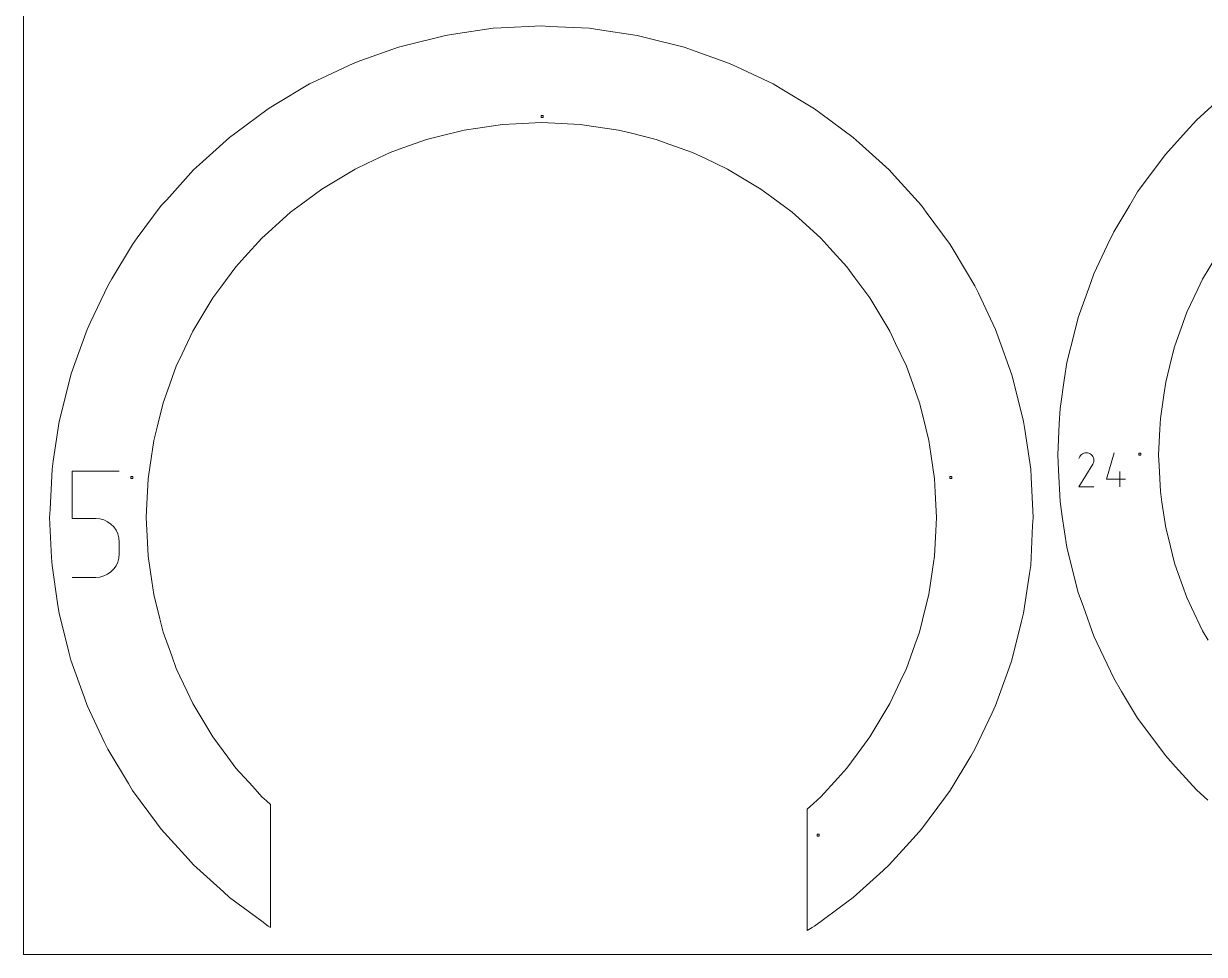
# Model space of a CAD drawing. Header units: centimetres. Extents: x -214 to 137, y -175 to 4.
# Drawn here: x 36.71 to 70.19, y -175.16 to -148.77 of the extents above; entities that cross this region are included whole.
import ezdxf

# ---------------------------------------------------------------- set-up
doc = ezdxf.new("R2010")
doc.units = ezdxf.units.CM
doc.header["$MEASUREMENT"] = 0
doc.layers.add('layer 1', color=7, linetype='Continuous')

msp = doc.modelspace()

# ---------------------------------------------------------------- linework, layer by layer
at = {"layer": 'layer 1', "color": 5, "lineweight": 9}
for points in [[(36.71429, -75.16373), (36.71429, -75.16373), (36.71429, -175.16373), (36.71429, -175.16373)], [(50.02473, -148.89932), (50.02473, -148.89932), (48.8975, -149.06653), (48.8975, -149.06653)], [(50.25276, -148.88812), (50.25276, -148.88812), (50.02473, -148.89932), (50.02473, -148.89932)], [(51.39095, -148.8322), (51.39095, -148.8322), (50.25276, -148.88812), (50.25276, -148.88812)], [(51.61899, -148.84341), (51.61899, -148.84341), (51.39095, -148.8322), (51.39095, -148.8322)], [(52.75726, -148.89933), (52.75726, -148.89933), (51.61899, -148.84341), (51.61899, -148.84341)], [(52.98309, -148.93283), (52.98309, -148.93283), (52.75726, -148.89933), (52.75726, -148.89933)], [(54.11032, -149.10005), (54.11032, -149.10005), (52.98309, -148.93283), (52.98309, -148.93283)], [(48.67167, -149.10003), (48.67167, -149.10003), (47.56626, -149.37692), (47.56626, -149.37692)], [(48.8975, -149.06653), (48.8975, -149.06653), (48.67167, -149.10003), (48.67167, -149.10003)], [(54.33178, -149.15552), (54.33178, -149.15552), (54.11032, -149.10005), (54.11032, -149.10005)], [(55.43718, -149.43242), (55.43718, -149.43242), (54.33178, -149.15552), (54.33178, -149.15552)], [(47.3448, -149.4324), (47.3448, -149.4324), (46.27185, -149.8163), (46.27185, -149.8163)], [(47.56626, -149.37692), (47.56626, -149.37692), (47.3448, -149.4324), (47.3448, -149.4324)], [(55.65214, -149.50933), (55.65214, -149.50933), (55.43718, -149.43242), (55.43718, -149.43242)], [(56.72509, -149.89324), (56.72509, -149.89324), (55.65214, -149.50933), (55.65214, -149.50933)], [(46.05689, -149.89321), (46.05689, -149.89321), (45.02674, -150.38044), (45.02674, -150.38044)], [(46.27185, -149.8163), (46.27185, -149.8163), (46.05689, -149.89321), (46.05689, -149.89321)], [(56.93147, -149.99086), (56.93147, -149.99086), (56.72509, -149.89324), (56.72509, -149.89324)], [(57.96162, -150.47809), (57.96162, -150.47809), (56.93147, -149.99086), (56.93147, -149.99086)], [(44.82035, -150.47805), (44.82035, -150.47805), (43.84292, -151.06391), (43.84292, -151.06391)], [(45.02674, -150.38044), (45.02674, -150.38044), (44.82035, -150.47805), (44.82035, -150.47805)], [(58.15744, -150.59547), (58.15744, -150.59547), (57.96162, -150.47809), (57.96162, -150.47809)], [(59.13486, -151.18132), (59.13486, -151.18132), (58.15744, -150.59547), (58.15744, -150.59547)], [(70.61866, -150.90948), (70.61866, -150.90948), (69.96511, -151.50183), (69.96511, -151.50183)], [(43.6471, -151.18128), (43.6471, -151.18128), (42.73179, -151.86012), (42.73179, -151.86012)], [(43.84292, -151.06391), (43.84292, -151.06391), (43.6471, -151.18128), (43.6471, -151.18128)], [(59.31824, -151.31732), (59.31824, -151.31732), (59.13486, -151.18132), (59.13486, -151.18132)], [(49.58646, -151.72726), (49.58646, -151.72726), (50.29294, -151.62247), (50.29294, -151.62247)], [(50.29294, -151.62247), (50.29294, -151.62247), (50.6776, -151.60357), (50.6776, -151.60357)], [(50.6776, -151.60357), (50.6776, -151.60357), (51.39095, -151.56853), (51.39095, -151.56853)], [(51.4464, -151.37342), (51.4464, -151.37342), (51.38925, -151.37342), (51.38925, -151.37342)], [(51.38925, -151.37342), (51.38925, -151.37342), (51.38925, -151.43057), (51.38925, -151.43057)], [(51.38925, -151.43057), (51.38925, -151.43057), (51.4464, -151.43057), (51.4464, -151.43057)], [(51.39095, -151.56853), (51.39095, -151.56853), (51.77564, -151.58743), (51.77564, -151.58743)], [(51.4464, -151.43057), (51.4464, -151.43057), (51.4464, -151.37342), (51.4464, -151.37342)], [(51.77564, -151.58743), (51.77564, -151.58743), (52.48903, -151.62248), (52.48903, -151.62248)], [(52.48903, -151.62248), (52.48903, -151.62248), (52.86999, -151.67899), (52.86999, -151.67899)], [(60.23354, -151.99616), (60.23354, -151.99616), (59.31824, -151.31732), (59.31824, -151.31732)], [(69.96511, -151.50183), (69.96511, -151.50183), (69.67233, -151.82485), (69.67233, -151.82485)], [(42.73179, -151.86012), (42.73179, -151.86012), (42.54841, -151.99612), (42.54841, -151.99612)], [(48.13911, -152.05089), (48.13911, -152.05089), (48.5127, -151.95731), (48.5127, -151.95731)], [(48.5127, -151.95731), (48.5127, -151.95731), (49.2055, -151.78377), (49.2055, -151.78377)], [(49.2055, -151.78377), (49.2055, -151.78377), (49.58646, -151.72726), (49.58646, -151.72726)], [(52.86999, -151.67899), (52.86999, -151.67899), (53.57647, -151.78379), (53.57647, -151.78379)], [(53.57647, -151.78379), (53.57647, -151.78379), (53.95005, -151.87737), (53.95005, -151.87737)], [(53.95005, -151.87737), (53.95005, -151.87737), (54.64286, -152.05091), (54.64286, -152.05091)], [(69.67233, -151.82485), (69.67233, -151.82485), (69.07998, -152.47841), (69.07998, -152.47841)], [(42.54841, -151.99612), (42.54841, -151.99612), (41.70406, -152.76139), (41.70406, -152.76139)], [(47.10403, -152.42125), (47.10403, -152.42125), (47.46665, -152.2915), (47.46665, -152.2915)], [(47.46665, -152.2915), (47.46665, -152.2915), (48.13911, -152.05089), (48.13911, -152.05089)], [(54.64286, -152.05091), (54.64286, -152.05091), (55.00547, -152.18066), (55.00547, -152.18066)], [(55.00547, -152.18066), (55.00547, -152.18066), (55.67792, -152.42127), (55.67792, -152.42127)], [(60.4027, -152.14948), (60.4027, -152.14948), (60.23354, -151.99616), (60.23354, -151.99616)], [(61.24705, -152.91477), (61.24705, -152.91477), (60.4027, -152.14948), (60.4027, -152.14948)], [(46.45839, -152.72661), (46.45839, -152.72661), (47.10403, -152.42125), (47.10403, -152.42125)], [(55.67792, -152.42127), (55.67792, -152.42127), (56.02607, -152.58594), (56.02607, -152.58594)], [(56.02607, -152.58594), (56.02607, -152.58594), (56.67171, -152.8913), (56.67171, -152.8913)], [(69.07998, -152.47841), (69.07998, -152.47841), (68.82028, -152.82858), (68.82028, -152.82858)], [(41.53489, -152.91472), (41.53489, -152.91472), (40.76961, -153.75908), (40.76961, -153.75908)], [(41.70406, -152.76139), (41.70406, -152.76139), (41.53489, -152.91472), (41.53489, -152.91472)], [(45.49765, -153.25845), (45.49765, -153.25845), (46.11024, -152.89127), (46.11024, -152.89127)], [(46.11024, -152.89127), (46.11024, -152.89127), (46.45839, -152.72661), (46.45839, -152.72661)], [(56.67171, -152.8913), (56.67171, -152.8913), (57.00204, -153.0893), (57.00204, -153.0893)], [(61.40037, -153.08393), (61.40037, -153.08393), (61.24705, -152.91477), (61.24705, -152.91477)], [(68.82028, -152.82858), (68.82028, -152.82858), (68.29484, -153.53705), (68.29484, -153.53705)], [(45.16731, -153.45645), (45.16731, -153.45645), (45.49765, -153.25845), (45.49765, -153.25845)], [(57.00204, -153.0893), (57.00204, -153.0893), (57.61464, -153.45648), (57.61464, -153.45648)], [(62.16565, -153.92829), (62.16565, -153.92829), (61.40037, -153.08393), (61.40037, -153.08393)], [(44.59366, -153.8819), (44.59366, -153.8819), (45.16731, -153.45645), (45.16731, -153.45645)], [(57.61464, -153.45648), (57.61464, -153.45648), (57.92397, -153.6859), (57.92397, -153.6859)], [(68.29484, -153.53705), (68.29484, -153.53705), (68.07072, -153.91099), (68.07072, -153.91099)], [(40.61629, -153.92824), (40.61629, -153.92824), (39.93745, -154.84355), (39.93745, -154.84355)], [(40.76961, -153.75908), (40.76961, -153.75908), (40.61629, -153.92824), (40.61629, -153.92824)], [(44.28432, -154.11132), (44.28432, -154.11132), (44.59366, -153.8819), (44.59366, -153.8819)], [(57.92397, -153.6859), (57.92397, -153.6859), (58.49763, -154.11136), (58.49763, -154.11136)], [(62.30165, -154.11167), (62.30165, -154.11167), (62.16565, -153.92829), (62.16565, -153.92829)], [(68.07072, -153.91099), (68.07072, -153.91099), (67.61725, -154.66755), (67.61725, -154.66755)], [(43.75512, -154.59096), (43.75512, -154.59096), (44.28432, -154.11132), (44.28432, -154.11132)], [(58.49763, -154.11136), (58.49763, -154.11136), (58.78298, -154.36999), (58.78298, -154.36999)], [(62.98048, -155.02698), (62.98048, -155.02698), (62.30165, -154.11167), (62.30165, -154.11167)], [(43.46976, -154.84959), (43.46976, -154.84959), (43.75512, -154.59096), (43.75512, -154.59096)], [(58.78298, -154.36999), (58.78298, -154.36999), (59.31218, -154.84963), (59.31218, -154.84963)], [(39.93745, -154.84355), (39.93745, -154.84355), (39.80145, -155.02692), (39.80145, -155.02692)], [(42.99013, -155.37878), (42.99013, -155.37878), (43.46976, -154.84959), (43.46976, -154.84959)], [(59.31218, -154.84963), (59.31218, -154.84963), (59.57081, -155.13499), (59.57081, -155.13499)], [(67.61725, -154.66755), (67.61725, -154.66755), (67.43085, -155.06165), (67.43085, -155.06165)], [(39.80145, -155.02692), (39.80145, -155.02692), (39.2156, -156.00436), (39.2156, -156.00436)], [(59.57081, -155.13499), (59.57081, -155.13499), (60.05043, -155.66418), (60.05043, -155.66418)], [(63.09785, -155.2228), (63.09785, -155.2228), (62.98048, -155.02698), (62.98048, -155.02698)], [(63.68369, -156.20023), (63.68369, -156.20023), (63.09785, -155.2228), (63.09785, -155.2228)], [(67.43085, -155.06165), (67.43085, -155.06165), (67.05372, -155.85902), (67.05372, -155.85902)], [(42.73149, -155.66414), (42.73149, -155.66414), (42.99013, -155.37878), (42.99013, -155.37878)], [(70.1371, -156.01444), (70.1371, -156.01444), (70.51183, -155.38925), (70.51183, -155.38925)], [(42.30604, -156.2378), (42.30604, -156.2378), (42.73149, -155.66414), (42.73149, -155.66414)], [(60.05043, -155.66418), (60.05043, -155.66418), (60.27985, -155.97352), (60.27985, -155.97352)], [(60.27985, -155.97352), (60.27985, -155.97352), (60.7053, -156.54718), (60.7053, -156.54718)], [(67.05372, -155.85902), (67.05372, -155.85902), (66.90685, -156.2695), (66.90685, -156.2695)], [(39.09822, -156.20018), (39.09822, -156.20018), (38.611, -157.23033), (38.611, -157.23033)], [(39.2156, -156.00436), (39.2156, -156.00436), (39.09822, -156.20018), (39.09822, -156.20018)], [(42.07662, -156.54714), (42.07662, -156.54714), (42.30604, -156.2378), (42.30604, -156.2378)], [(63.78131, -156.40662), (63.78131, -156.40662), (63.68369, -156.20023), (63.68369, -156.20023)], [(66.90685, -156.2695), (66.90685, -156.2695), (66.6097, -157.09999), (66.6097, -157.09999)], [(69.69347, -156.95244), (69.69347, -156.95244), (70.00511, -156.29352), (70.00511, -156.29352)], [(70.00511, -156.29352), (70.00511, -156.29352), (70.1371, -156.01444), (70.1371, -156.01444)], [(41.70945, -157.15974), (41.70945, -157.15974), (42.07662, -156.54714), (42.07662, -156.54714)], [(60.7053, -156.54718), (60.7053, -156.54718), (60.9033, -156.87752), (60.9033, -156.87752)], [(64.26853, -157.43677), (64.26853, -157.43677), (63.78131, -156.40662), (63.78131, -156.40662)], [(60.9033, -156.87752), (60.9033, -156.87752), (61.27047, -157.49011), (61.27047, -157.49011)], [(69.58946, -157.24312), (69.58946, -157.24312), (69.69347, -156.95244), (69.69347, -156.95244)], [(38.611, -157.23033), (38.611, -157.23033), (38.51339, -157.43672), (38.51339, -157.43672)], [(41.51145, -157.49007), (41.51145, -157.49007), (41.70945, -157.15974), (41.70945, -157.15974)], [(66.6097, -157.09999), (66.6097, -157.09999), (66.50377, -157.52288), (66.50377, -157.52288)], [(69.3439, -157.9294), (69.3439, -157.9294), (69.58946, -157.24312), (69.58946, -157.24312)], [(38.51339, -157.43672), (38.51339, -157.43672), (38.12949, -158.50967), (38.12949, -158.50967)], [(41.20609, -158.13571), (41.20609, -158.13571), (41.51145, -157.49007), (41.51145, -157.49007)], [(61.27047, -157.49011), (61.27047, -157.49011), (61.43514, -157.83826), (61.43514, -157.83826)], [(64.34544, -157.65173), (64.34544, -157.65173), (64.26853, -157.43677), (64.26853, -157.43677)], [(64.72934, -158.72468), (64.72934, -158.72468), (64.34544, -157.65173), (64.34544, -157.65173)], [(66.50377, -157.52288), (66.50377, -157.52288), (66.28945, -158.3785), (66.28945, -158.3785)], [(61.43514, -157.83826), (61.43514, -157.83826), (61.74049, -158.4839), (61.74049, -158.4839)], [(69.26889, -158.22887), (69.26889, -158.22887), (69.3439, -157.9294), (69.3439, -157.9294)], [(41.04142, -158.48386), (41.04142, -158.48386), (41.20609, -158.13571), (41.20609, -158.13571)], [(69.09178, -158.93592), (69.09178, -158.93592), (69.26889, -158.22887), (69.26889, -158.22887)], [(38.12949, -158.50967), (38.12949, -158.50967), (38.05257, -158.72463), (38.05257, -158.72463)], [(40.80081, -159.15632), (40.80081, -159.15632), (41.04142, -158.48386), (41.04142, -158.48386)], [(61.74049, -158.4839), (61.74049, -158.4839), (61.87024, -158.84652), (61.87024, -158.84652)], [(66.28945, -158.3785), (66.28945, -158.3785), (66.22548, -158.80975), (66.22548, -158.80975)], [(38.05257, -158.72463), (38.05257, -158.72463), (37.77568, -159.83003), (37.77568, -159.83003)], [(61.87024, -158.84652), (61.87024, -158.84652), (62.11084, -159.51897), (62.11084, -159.51897)], [(64.78482, -158.94614), (64.78482, -158.94614), (64.72934, -158.72468), (64.72934, -158.72468)], [(65.0617, -160.05155), (65.0617, -160.05155), (64.78482, -158.94614), (64.78482, -158.94614)], [(66.22548, -158.80975), (66.22548, -158.80975), (66.09606, -159.68226), (66.09606, -159.68226)], [(69.04648, -159.24131), (69.04648, -159.24131), (69.09178, -158.93592), (69.09178, -158.93592)], [(40.67106, -159.51893), (40.67106, -159.51893), (40.80081, -159.15632), (40.80081, -159.15632)], [(68.93954, -159.96231), (68.93954, -159.96231), (69.04648, -159.24131), (69.04648, -159.24131)], [(40.49753, -160.21174), (40.49753, -160.21174), (40.67106, -159.51893), (40.67106, -159.51893)], [(62.11084, -159.51897), (62.11084, -159.51897), (62.20442, -159.89256), (62.20442, -159.89256)], [(37.77568, -159.83003), (37.77568, -159.83003), (37.72021, -160.0515), (37.72021, -160.0515)], [(62.20442, -159.89256), (62.20442, -159.89256), (62.37795, -160.58537), (62.37795, -160.58537)], [(66.09606, -159.68226), (66.09606, -159.68226), (66.07466, -160.11769), (66.07466, -160.11769)], [(68.92439, -160.27066), (68.92439, -160.27066), (68.93954, -159.96231), (68.93954, -159.96231)], [(37.72021, -160.0515), (37.72021, -160.0515), (37.553, -161.17873), (37.553, -161.17873)], [(40.40395, -160.58533), (40.40395, -160.58533), (40.49753, -160.21174), (40.49753, -160.21174)], [(65.0952, -160.27738), (65.0952, -160.27738), (65.0617, -160.05155), (65.0617, -160.05155)], [(65.2624, -161.4046), (65.2624, -161.4046), (65.0952, -160.27738), (65.0952, -160.27738)], [(66.07466, -160.11769), (66.07466, -160.11769), (66.03139, -160.99868), (66.03139, -160.99868)], [(68.88862, -160.99868), (68.88862, -160.99868), (68.92439, -160.27066), (68.92439, -160.27066)], [(40.29916, -161.29181), (40.29916, -161.29181), (40.40395, -160.58533), (40.40395, -160.58533)], [(62.37795, -160.58537), (62.37795, -160.58537), (62.43446, -160.96633), (62.43446, -160.96633)], [(62.43446, -160.96633), (62.43446, -160.96633), (62.53925, -161.6728), (62.53925, -161.6728)], [(66.03139, -160.99868), (66.03139, -160.99868), (66.05278, -161.43412), (66.05278, -161.43412)], [(68.38486, -160.94628), (68.38486, -160.94628), (68.32771, -160.94628), (68.32771, -160.94628)], [(68.32771, -160.94628), (68.32771, -160.94628), (68.32771, -161.00343), (68.32771, -161.00343)], [(68.32771, -161.00343), (68.32771, -161.00343), (68.38486, -161.00343), (68.38486, -161.00343)], [(68.38486, -161.00343), (68.38486, -161.00343), (68.38486, -160.94628), (68.38486, -160.94628)], [(68.90377, -161.30703), (68.90377, -161.30703), (68.88862, -160.99868), (68.88862, -160.99868)], [(37.553, -161.17873), (37.553, -161.17873), (37.5195, -161.40456), (37.5195, -161.40456)], [(40.24265, -161.67277), (40.24265, -161.67277), (40.29916, -161.29181), (40.29916, -161.29181)], [(68.93954, -162.03505), (68.93954, -162.03505), (68.90377, -161.30703), (68.90377, -161.30703)], [(37.5195, -161.40456), (37.5195, -161.40456), (37.46358, -162.54275), (37.46358, -162.54275)], [(39.80744, -161.61038), (39.80744, -161.61038), (39.75029, -161.61038), (39.75029, -161.61038)], [(39.75029, -161.61038), (39.75029, -161.61038), (39.75029, -161.66753), (39.75029, -161.66753)], [(39.75029, -161.66753), (39.75029, -161.66753), (39.80744, -161.66753), (39.80744, -161.66753)], [(39.80744, -161.66753), (39.80744, -161.66753), (39.80744, -161.61038), (39.80744, -161.61038)], [(40.20761, -162.38611), (40.20761, -162.38611), (40.24265, -161.67277), (40.24265, -161.67277)], [(62.53925, -161.6728), (62.53925, -161.6728), (62.55815, -162.05746), (62.55815, -162.05746)], [(63.03161, -161.61038), (63.03161, -161.61038), (62.97446, -161.61038), (62.97446, -161.61038)], [(62.97446, -161.61038), (62.97446, -161.61038), (62.97446, -161.66753), (62.97446, -161.66753)], [(62.97446, -161.66753), (62.97446, -161.66753), (63.03161, -161.66753), (63.03161, -161.66753)], [(63.03161, -161.66753), (63.03161, -161.66753), (63.03161, -161.61038), (63.03161, -161.61038)], [(65.2736, -161.63263), (65.2736, -161.63263), (65.2624, -161.4046), (65.2624, -161.4046)], [(65.32951, -162.77082), (65.32951, -162.77082), (65.2736, -161.63263), (65.2736, -161.63263)], [(66.05278, -161.43412), (66.05278, -161.43412), (66.09606, -162.31511), (66.09606, -162.31511)], [(62.55815, -162.05746), (62.55815, -162.05746), (62.59319, -162.77081), (62.59319, -162.77081)], [(66.09606, -162.31511), (66.09606, -162.31511), (66.16002, -162.74635), (66.16002, -162.74635)], [(68.98484, -162.34043), (68.98484, -162.34043), (68.93954, -162.03505), (68.93954, -162.03505)], [(69.09179, -163.06143), (69.09179, -163.06143), (68.98484, -162.34043), (68.98484, -162.34043)], [(37.46358, -162.54275), (37.46358, -162.54275), (37.45238, -162.77078), (37.45238, -162.77078)], [(40.18871, -162.77078), (40.18871, -162.77078), (40.20761, -162.38611), (40.20761, -162.38611)], [(37.45238, -162.77078), (37.45238, -162.77078), (37.5083, -163.90897), (37.5083, -163.90897)], [(40.22375, -163.48413), (40.22375, -163.48413), (40.18871, -162.77078), (40.18871, -162.77078)], [(62.59319, -162.77081), (62.59319, -162.77081), (62.57429, -163.15547), (62.57429, -163.15547)], [(65.2624, -164.13704), (65.2624, -164.13704), (65.31831, -162.99885), (65.31831, -162.99885)], [(65.31831, -162.99885), (65.31831, -162.99885), (65.32951, -162.77082), (65.32951, -162.77082)], [(66.16002, -162.74635), (66.16002, -162.74635), (66.28945, -163.61885), (66.28945, -163.61885)], [(62.57429, -163.15547), (62.57429, -163.15547), (62.53925, -163.86882), (62.53925, -163.86882)], [(69.1668, -163.3609), (69.1668, -163.3609), (69.09179, -163.06143), (69.09179, -163.06143)], [(40.24265, -163.86879), (40.24265, -163.86879), (40.22375, -163.48413), (40.22375, -163.48413)], [(66.28945, -163.61885), (66.28945, -163.61885), (66.39538, -164.04175), (66.39538, -164.04175)], [(69.34391, -164.06795), (69.34391, -164.06795), (69.1668, -163.3609), (69.1668, -163.3609)], [(37.5083, -163.90897), (37.5083, -163.90897), (37.5195, -164.137), (37.5195, -164.137)], [(40.34744, -164.57527), (40.34744, -164.57527), (40.24265, -163.86879), (40.24265, -163.86879)], [(62.53925, -163.86882), (62.53925, -163.86882), (62.48274, -164.24978), (62.48274, -164.24978)], [(37.5195, -164.137), (37.5195, -164.137), (37.68671, -165.26422), (37.68671, -165.26422)], [(62.48274, -164.24978), (62.48274, -164.24978), (62.37793, -164.95626), (62.37793, -164.95626)], [(65.2289, -164.36287), (65.2289, -164.36287), (65.2624, -164.13704), (65.2624, -164.13704)], [(66.39538, -164.04175), (66.39538, -164.04175), (66.6097, -164.89737), (66.6097, -164.89737)], [(69.44792, -164.35863), (69.44792, -164.35863), (69.34391, -164.06795), (69.34391, -164.06795)], [(40.40395, -164.95623), (40.40395, -164.95623), (40.34744, -164.57527), (40.34744, -164.57527)], [(65.06168, -165.49009), (65.06168, -165.49009), (65.2289, -164.36287), (65.2289, -164.36287)], [(69.69347, -165.04492), (69.69347, -165.04492), (69.44792, -164.35863), (69.44792, -164.35863)], [(40.57749, -165.64903), (40.57749, -165.64903), (40.40395, -164.95623), (40.40395, -164.95623)], [(62.37793, -164.95626), (62.37793, -164.95626), (62.28436, -165.32984), (62.28436, -165.32984)], [(66.6097, -164.89737), (66.6097, -164.89737), (66.75657, -165.30784), (66.75657, -165.30784)], [(37.68671, -165.26422), (37.68671, -165.26422), (37.72021, -165.49006), (37.72021, -165.49006)], [(62.28436, -165.32984), (62.28436, -165.32984), (62.11082, -166.02265), (62.11082, -166.02265)], [(66.75657, -165.30784), (66.75657, -165.30784), (67.05373, -166.13834), (67.05373, -166.13834)], [(69.82547, -165.324), (69.82547, -165.324), (69.69347, -165.04492), (69.69347, -165.04492)], [(70.13711, -165.98292), (70.13711, -165.98292), (69.82547, -165.324), (69.82547, -165.324)], [(37.72021, -165.49006), (37.72021, -165.49006), (37.9971, -166.59547), (37.9971, -166.59547)], [(40.67107, -166.02262), (40.67107, -166.02262), (40.57749, -165.64903), (40.57749, -165.64903)], [(65.00621, -165.71155), (65.00621, -165.71155), (65.06168, -165.49009), (65.06168, -165.49009)], [(40.91168, -166.69508), (40.91168, -166.69508), (40.67107, -166.02262), (40.67107, -166.02262)], [(62.11082, -166.02265), (62.11082, -166.02265), (61.98107, -166.38526), (61.98107, -166.38526)], [(64.72931, -166.81696), (64.72931, -166.81696), (65.00621, -165.71155), (65.00621, -165.71155)], [(70.29583, -166.24772), (70.29583, -166.24772), (70.13711, -165.98292), (70.13711, -165.98292)], [(67.05373, -166.13834), (67.05373, -166.13834), (67.24013, -166.53244), (67.24013, -166.53244)], [(37.9971, -166.59547), (37.9971, -166.59547), (38.05257, -166.81693), (38.05257, -166.81693)], [(61.98107, -166.38526), (61.98107, -166.38526), (61.74046, -167.05771), (61.74046, -167.05771)], [(67.24013, -166.53244), (67.24013, -166.53244), (67.61726, -167.32981), (67.61726, -167.32981)], [(38.05257, -166.81693), (38.05257, -166.81693), (38.43648, -167.88988), (38.43648, -167.88988)], [(41.04143, -167.05769), (41.04143, -167.05769), (40.91168, -166.69508), (40.91168, -166.69508)], [(64.6524, -167.03192), (64.6524, -167.03192), (64.72931, -166.81696), (64.72931, -166.81696)], [(41.34679, -167.70333), (41.34679, -167.70333), (41.04143, -167.05769), (41.04143, -167.05769)], [(61.74046, -167.05771), (61.74046, -167.05771), (61.5758, -167.40586), (61.5758, -167.40586)], [(64.26849, -168.10487), (64.26849, -168.10487), (64.6524, -167.03192), (64.6524, -167.03192)], [(67.61726, -167.32981), (67.61726, -167.32981), (67.84138, -167.70374), (67.84138, -167.70374)], [(61.5758, -167.40586), (61.5758, -167.40586), (61.27043, -168.0515), (61.27043, -168.0515)], [(38.43648, -167.88988), (38.43648, -167.88988), (38.51339, -168.10484), (38.51339, -168.10484)], [(41.51145, -168.05148), (41.51145, -168.05148), (41.34679, -167.70333), (41.34679, -167.70333)], [(67.84138, -167.70374), (67.84138, -167.70374), (68.29485, -168.46031), (68.29485, -168.46031)], [(38.51339, -168.10484), (38.51339, -168.10484), (39.00062, -169.13499), (39.00062, -169.13499)], [(41.87863, -168.66407), (41.87863, -168.66407), (41.51145, -168.05148), (41.51145, -168.05148)], [(61.27043, -168.0515), (61.27043, -168.0515), (61.07244, -168.38183), (61.07244, -168.38183)], [(63.68365, -169.3414), (63.68365, -169.3414), (64.17087, -168.31125), (64.17087, -168.31125)], [(64.17087, -168.31125), (64.17087, -168.31125), (64.26849, -168.10487), (64.26849, -168.10487)], [(42.07662, -168.99441), (42.07662, -168.99441), (41.87863, -168.66407), (41.87863, -168.66407)], [(61.07244, -168.38183), (61.07244, -168.38183), (60.70526, -168.99443), (60.70526, -168.99443)], [(68.29485, -168.46031), (68.29485, -168.46031), (68.55456, -168.81048), (68.55456, -168.81048)], [(42.50208, -169.56807), (42.50208, -169.56807), (42.07662, -168.99441), (42.07662, -168.99441)], [(60.70526, -168.99443), (60.70526, -168.99443), (60.47584, -169.30376), (60.47584, -169.30376)], [(68.55456, -168.81048), (68.55456, -168.81048), (69.07999, -169.51895), (69.07999, -169.51895)], [(39.00062, -169.13499), (39.00062, -169.13499), (39.09823, -169.34138), (39.09823, -169.34138)], [(39.09823, -169.34138), (39.09823, -169.34138), (39.68409, -170.31881), (39.68409, -170.31881)], [(60.47584, -169.30376), (60.47584, -169.30376), (60.05038, -169.87742), (60.05038, -169.87742)], [(63.56628, -169.53722), (63.56628, -169.53722), (63.68365, -169.3414), (63.68365, -169.3414)], [(42.7315, -169.87741), (42.7315, -169.87741), (42.50208, -169.56807), (42.50208, -169.56807)], [(62.98043, -170.51465), (62.98043, -170.51465), (63.56628, -169.53722), (63.56628, -169.53722)], [(69.07999, -169.51895), (69.07999, -169.51895), (69.37276, -169.84197), (69.37276, -169.84197)], [(43.21113, -170.4066), (43.21113, -170.4066), (42.7315, -169.87741), (42.7315, -169.87741)], [(60.05038, -169.87742), (60.05038, -169.87742), (59.79175, -170.16278), (59.79175, -170.16278)], [(69.37276, -169.84197), (69.37276, -169.84197), (69.96512, -170.49553), (69.96512, -170.49553)], [(39.68409, -170.31881), (39.68409, -170.31881), (39.80146, -170.51463), (39.80146, -170.51463)], [(59.79175, -170.16278), (59.79175, -170.16278), (59.31212, -170.69197), (59.31212, -170.69197)], [(39.80146, -170.51463), (39.80146, -170.51463), (40.4803, -171.42993), (40.4803, -171.42993)], [(43.46977, -170.69196), (43.46977, -170.69196), (43.21113, -170.4066), (43.21113, -170.4066)], [(43.59519, -170.80563), (43.59519, -170.80563), (43.46977, -170.69196), (43.46977, -170.69196)], [(59.31212, -170.69197), (59.31212, -170.69197), (59.10527, -170.87944), (59.10527, -170.87944)], [(62.16559, -171.61333), (62.16559, -171.61333), (62.84443, -170.69803), (62.84443, -170.69803)], [(62.84443, -170.69803), (62.84443, -170.69803), (62.98043, -170.51465), (62.98043, -170.51465)], [(69.96512, -170.49553), (69.96512, -170.49553), (70.28814, -170.78831), (70.28814, -170.78831)], [(43.71433, -170.91361), (43.71433, -170.91361), (43.59519, -170.80563), (43.59519, -170.80563)], [(43.71433, -171.50293), (43.71433, -171.50293), (43.71433, -170.91361), (43.71433, -170.91361)], [(59.10527, -170.87944), (59.10527, -170.87944), (58.92593, -171.04198), (58.92593, -171.04198)], [(58.92593, -171.04198), (58.92593, -171.04198), (58.92593, -171.55688), (58.92593, -171.55688)], [(40.4803, -171.42993), (40.4803, -171.42993), (40.6163, -171.61331), (40.6163, -171.61331)], [(40.6163, -171.61331), (40.6163, -171.61331), (41.38158, -172.45767), (41.38158, -172.45767)], [(43.71433, -172.00481), (43.71433, -172.00481), (43.71433, -171.50293), (43.71433, -171.50293)], [(58.92593, -171.55688), (58.92593, -171.55688), (58.92593, -172.00481), (58.92593, -172.00481)], [(62.01227, -171.78249), (62.01227, -171.78249), (62.16559, -171.61333), (62.16559, -171.61333)], [(43.71432, -173.30858), (43.71432, -173.30858), (43.71433, -172.00481), (43.71433, -172.00481)], [(58.92593, -172.00481), (58.92593, -172.00481), (58.92594, -173.35651), (58.92594, -173.35651)], [(59.26407, -171.75423), (59.26407, -171.75423), (59.20692, -171.75423), (59.20692, -171.75423)], [(59.20692, -171.75423), (59.20692, -171.75423), (59.20692, -171.81138), (59.20692, -171.81138)], [(59.20692, -171.81138), (59.20692, -171.81138), (59.26407, -171.81138), (59.26407, -171.81138)], [(59.26407, -171.81138), (59.26407, -171.81138), (59.26407, -171.75423), (59.26407, -171.75423)], [(61.24698, -172.62684), (61.24698, -172.62684), (62.01227, -171.78249), (62.01227, -171.78249)], [(41.38158, -172.45767), (41.38158, -172.45767), (41.5349, -172.62683), (41.5349, -172.62683)], [(41.5349, -172.62683), (41.5349, -172.62683), (42.37927, -173.39212), (42.37927, -173.39212)], [(61.07782, -172.78016), (61.07782, -172.78016), (61.24698, -172.62684), (61.24698, -172.62684)], [(60.23346, -173.54544), (60.23346, -173.54544), (61.07782, -172.78016), (61.07782, -172.78016)], [(43.71432, -174.40056), (43.71432, -174.40056), (43.71432, -173.30858), (43.71432, -173.30858)], [(58.92594, -173.35651), (58.92594, -173.35651), (58.92594, -174.48546), (58.92594, -174.48546)], [(42.37927, -173.39212), (42.37927, -173.39212), (42.54843, -173.54544), (42.54843, -173.54544)], [(42.54843, -173.54544), (42.54843, -173.54544), (43.46373, -174.22427), (43.46373, -174.22427)], [(59.13478, -174.36028), (59.13478, -174.36028), (60.05008, -173.68144), (60.05008, -173.68144)], [(60.05008, -173.68144), (60.05008, -173.68144), (60.23346, -173.54544), (60.23346, -173.54544)], [(43.46373, -174.22427), (43.46373, -174.22427), (43.64711, -174.36027), (43.64711, -174.36027)], [(43.64711, -174.36027), (43.64711, -174.36027), (43.71432, -174.40056), (43.71432, -174.40056)], [(59.07026, -174.39895), (59.07026, -174.39895), (59.13478, -174.36028), (59.13478, -174.36028)], [(58.92594, -174.48546), (58.92594, -174.48546), (59.07026, -174.39895), (59.07026, -174.39895)], [(36.71429, -175.16373), (36.71429, -175.16373), (136.71429, -175.16373), (136.71429, -175.16373)]]:
    msp.add_open_spline(points, degree=3, dxfattribs=at)
at = {"layer": 'layer 1', "color": 1, "lineweight": 9}
for points in [[(66.70263, -160.98418), (66.70263, -160.98418), (66.67577, -161.01067), (66.67577, -161.01067)], [(66.73313, -160.96314), (66.73313, -160.96314), (66.70263, -160.98418), (66.70263, -160.98418)], [(66.76647, -160.94778), (66.76647, -160.94778), (66.73313, -160.96314), (66.73313, -160.96314)], [(66.80184, -160.93829), (66.80184, -160.93829), (66.76647, -160.94778), (66.76647, -160.94778)], [(66.83841, -160.93489), (66.83841, -160.93489), (66.80184, -160.93829), (66.80184, -160.93829)], [(66.87536, -160.9378), (66.87536, -160.9378), (66.83841, -160.93489), (66.83841, -160.93489)], [(66.91189, -160.94723), (66.91189, -160.94723), (66.87536, -160.9378), (66.87536, -160.9378)], [(66.94717, -160.96338), (66.94717, -160.96338), (66.91189, -160.94723), (66.91189, -160.94723)], [(66.97873, -160.98579), (66.97873, -160.98579), (66.94717, -160.96338), (66.94717, -160.96338)], [(66.94717, -160.96338), (66.94717, -160.96338), (66.94717, -160.96338), (66.94717, -160.96338)], [(67.00512, -161.01268), (67.00512, -161.01268), (66.97873, -160.98579), (66.97873, -160.98579)], [(67.41683, -161.68697), (67.41683, -161.68697), (67.63129, -160.93487), (67.63129, -160.93487)], [(66.62459, -161.90198), (66.62459, -161.90198), (67.02147, -161.26305), (67.02147, -161.26305)], [(66.65339, -161.04241), (66.65339, -161.04241), (66.62519, -161.09651), (66.62519, -161.09651)], [(66.67577, -161.01067), (66.67577, -161.01067), (66.65339, -161.04241), (66.65339, -161.04241)], [(67.02609, -161.04323), (67.02609, -161.04323), (67.00512, -161.01268), (67.00512, -161.01268)], [(67.02147, -161.26305), (67.02147, -161.26305), (67.02194, -161.26246), (67.02194, -161.26246)], [(67.02147, -161.26305), (67.02147, -161.26305), (67.02147, -161.26305), (67.02147, -161.26305)], [(67.02194, -161.26246), (67.02194, -161.26246), (67.0224, -161.26187), (67.0224, -161.26187)], [(67.0224, -161.26187), (67.0224, -161.26187), (67.02284, -161.26126), (67.02284, -161.26126)], [(67.02284, -161.26126), (67.02284, -161.26126), (67.02326, -161.26065), (67.02326, -161.26065)], [(67.02326, -161.26065), (67.02326, -161.26065), (67.02368, -161.26001), (67.02368, -161.26001)], [(67.02368, -161.26001), (67.02368, -161.26001), (67.02408, -161.25935), (67.02408, -161.25935)], [(67.02408, -161.25935), (67.02408, -161.25935), (67.02449, -161.25866), (67.02449, -161.25866)], [(67.02449, -161.25866), (67.02449, -161.25866), (67.02489, -161.25793), (67.02489, -161.25793)], [(67.02489, -161.25793), (67.02489, -161.25793), (67.02529, -161.25716), (67.02529, -161.25716)], [(67.02529, -161.25716), (67.02529, -161.25716), (67.04168, -161.22198), (67.04168, -161.22198)], [(67.02529, -161.25716), (67.02529, -161.25716), (67.02529, -161.25716), (67.02529, -161.25716)], [(67.04143, -161.07661), (67.04143, -161.07661), (67.02609, -161.04323), (67.02609, -161.04323)], [(67.05089, -161.112), (67.05089, -161.112), (67.04143, -161.07661), (67.04143, -161.07661)], [(67.04168, -161.22198), (67.04168, -161.22198), (67.05125, -161.18551), (67.05125, -161.18551)], [(67.05424, -161.14857), (67.05424, -161.14857), (67.05089, -161.112), (67.05089, -161.112)], [(67.05125, -161.18551), (67.05125, -161.18551), (67.05424, -161.14857), (67.05424, -161.14857)], [(38.08885, -162.80105), (38.08885, -162.80105), (38.08885, -161.46019), (38.08885, -161.46019)], [(38.08885, -161.46019), (38.08885, -161.46019), (39.42612, -161.46019), (39.42612, -161.46019)], [(67.79285, -161.90197), (67.79285, -161.90197), (67.79285, -161.47246), (67.79285, -161.47246)], [(67.0541, -161.90198), (67.0541, -161.90198), (66.62459, -161.90198), (66.62459, -161.90198)], [(67.95381, -161.68697), (67.95381, -161.68697), (67.41683, -161.68697), (67.41683, -161.68697)], [(38.75748, -162.80105), (38.75748, -162.80105), (38.08885, -162.80105), (38.08885, -162.80105)], [(38.87754, -162.81178), (38.87754, -162.81178), (38.75748, -162.80105), (38.75748, -162.80105)], [(38.99059, -162.84273), (38.99059, -162.84273), (38.87754, -162.81178), (38.87754, -162.81178)], [(39.09474, -162.89203), (39.09474, -162.89203), (38.99059, -162.84273), (38.99059, -162.84273)], [(39.18807, -162.95782), (39.18807, -162.95782), (39.09474, -162.89203), (39.09474, -162.89203)], [(39.2687, -163.03823), (39.2687, -163.03823), (39.18807, -162.95782), (39.18807, -162.95782)], [(39.33472, -163.13139), (39.33472, -163.13139), (39.2687, -163.03823), (39.2687, -163.03823)], [(39.38423, -163.23544), (39.38423, -163.23544), (39.33472, -163.13139), (39.33472, -163.13139)], [(39.41533, -163.34851), (39.41533, -163.34851), (39.38423, -163.23544), (39.38423, -163.23544)], [(39.42612, -163.46874), (39.42612, -163.46874), (39.41533, -163.34851), (39.41533, -163.34851)], [(39.42612, -163.80183), (39.42612, -163.80183), (39.42612, -163.46874), (39.42612, -163.46874)], [(39.42612, -163.46874), (39.42612, -163.46874), (39.42612, -163.46874), (39.42612, -163.46874)], [(39.38421, -164.03533), (39.38421, -164.03533), (39.41532, -163.92211), (39.41532, -163.92211)], [(39.41532, -163.92211), (39.41532, -163.92211), (39.42612, -163.80183), (39.42612, -163.80183)], [(39.09465, -164.37979), (39.09465, -164.37979), (39.18799, -164.31373), (39.18799, -164.31373)], [(39.18799, -164.31373), (39.18799, -164.31373), (39.26864, -164.23304), (39.26864, -164.23304)], [(39.26864, -164.23304), (39.26864, -164.23304), (39.33468, -164.13961), (39.33468, -164.13961)], [(39.33468, -164.13961), (39.33468, -164.13961), (39.38421, -164.03533), (39.38421, -164.03533)], [(38.08885, -164.47122), (38.08885, -164.47122), (38.75748, -164.47122), (38.75748, -164.47122)], [(38.75748, -164.47122), (38.75748, -164.47122), (38.87749, -164.46043), (38.87749, -164.46043)], [(38.75748, -164.47122), (38.75748, -164.47122), (38.75748, -164.47122), (38.75748, -164.47122)], [(38.87749, -164.46043), (38.87749, -164.46043), (38.99051, -164.42932), (38.99051, -164.42932)], [(38.99051, -164.42932), (38.99051, -164.42932), (39.09465, -164.37979), (39.09465, -164.37979)]]:
    msp.add_open_spline(points, degree=3, dxfattribs=at)

doc.saveas('drawing.dxf')
